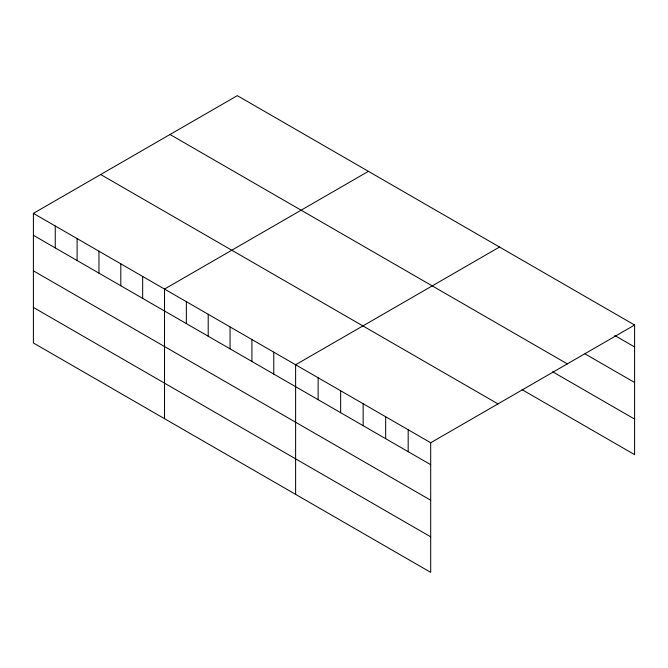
<?xml version="1.0" encoding="UTF-8"?>
<svg xmlns="http://www.w3.org/2000/svg" width="668" height="668" viewBox="0 0 668 668"><rect width="100%" height="100%" fill="white"/><g stroke="black" fill="none" stroke-linecap="round" stroke-linejoin="round"><path stroke-width="1" d="M33.4 213.368L430.693 442.75L430.693 572.351L33.4 342.976L33.4 213.368L237.307 95.649L634.6 325.024L634.6 454.632L522.034 389.636M368.41 171.342L164.512 289.069L164.512 418.669M499.522 247.035L295.615 364.761L295.615 494.362M430.693 442.75L634.6 325.024M614.785 335.511L634.6 346.951M585.068 353.89L634.6 382.488M170.014 134.502L567.316 363.876M552.653 371.784L634.6 419.095M100.684 174.523L497.986 403.898M33.4 235.295L430.693 464.677M33.4 270.832L430.693 500.207M33.4 307.439L430.693 536.822M408.181 429.749L408.181 451.677M385.67 416.757L385.67 438.676M363.158 403.756L363.158 425.683M340.647 390.755L340.647 412.682M318.127 377.762L318.127 399.681M273.763 352.145L273.763 374.072M251.911 339.528L251.911 361.455M230.059 326.911L230.059 348.838M208.207 314.294L208.207 336.221M186.355 301.685L186.355 323.604M142.66 276.452L142.66 298.379M120.808 263.835L120.808 285.762M98.956 251.218L98.956 273.145M77.104 238.601L77.104 260.528M55.252 225.984L55.252 247.911"/></g></svg>
